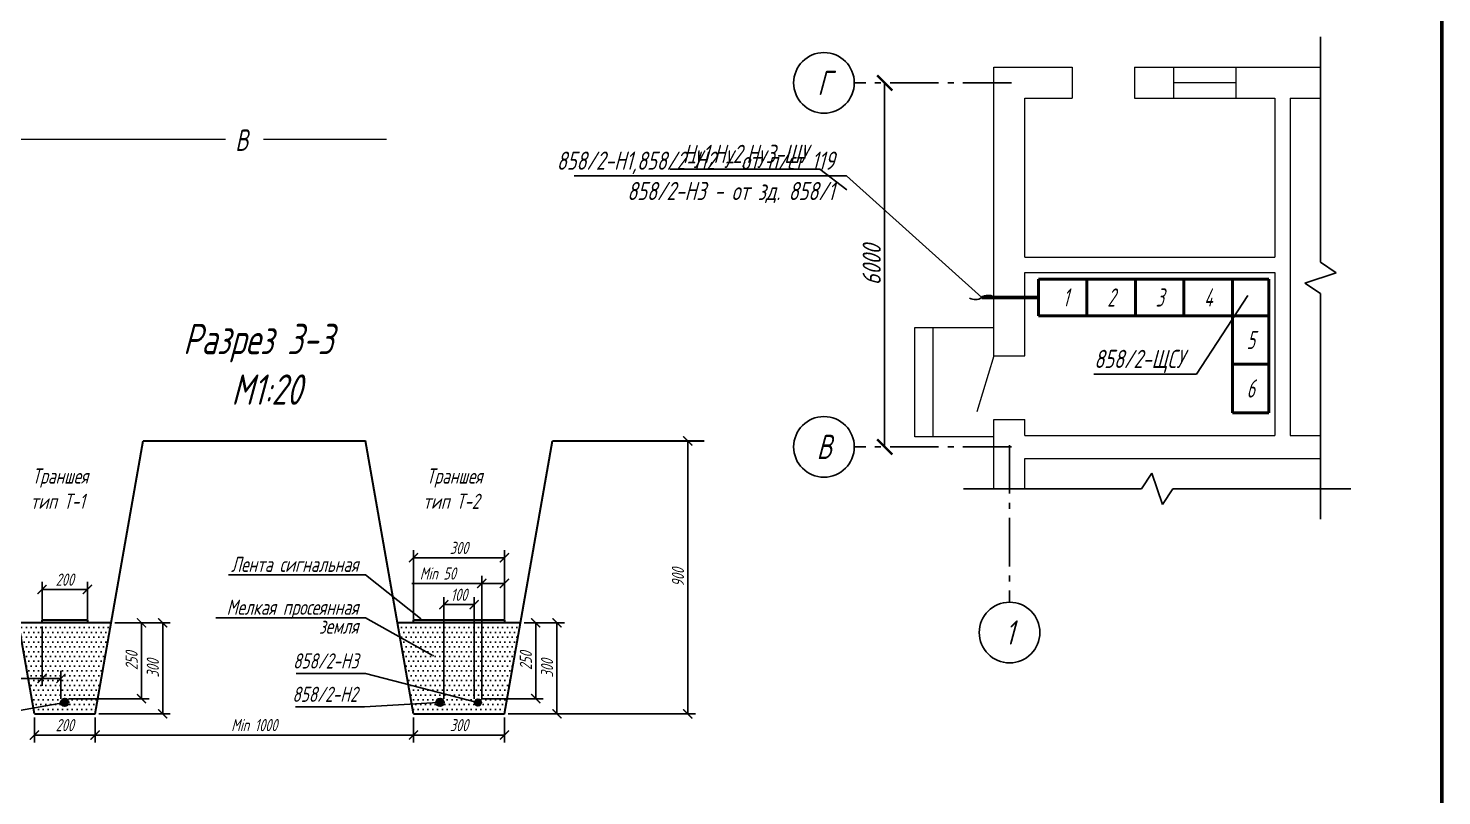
# Model space of a CAD drawing. Header units: millimetres. Extents: x -10490 to 5162, y -5053 to 76.
# Drawn here: x -5084.1 to -4851, y -687.6 to -561.1 of the extents above; entities that cross this region are included whole.
import ezdxf
from ezdxf import colors
from ezdxf.entities.mleader import LeaderData, LeaderLine
from ezdxf.math import Vec2, Vec3

# ---------------------------------------------------------------- set-up
doc = ezdxf.new("R2010")
doc.units = ezdxf.units.MM
doc.linetypes.add('gost6', pattern=[12, 8, -1.5, 1, -1.5])
doc.layers.get('Defpoints').update_dxf_attribs({"color": 33})
for name, color, linetype, lineweight in [('КаБель силовой (Вновь)', 1, 'Continuous', 60), ('Линия выноска', 137, 'Continuous', 25), ('Осевая', 4, 'gost6', 25), ('Размерная', 4, 'Continuous', 25), ('Рамка толстая', 7, 'Continuous', 60), ('Рамка тонкая', 5, 'Continuous', 25), ('Строительный', 251, 'Continuous', 13), ('Текст', 2, 'Continuous', 25), ('Щиты пульты (Вновь)', 5, 'Continuous', 50), ('Элемент эл. схем', 7, 'Continuous', 35)]:
    doc.layers.add(name, color=color, linetype=linetype, lineweight=lineweight)
doc.styles.add('gost shx', font='gost.shx', dxfattribs={"oblique": 15})
doc.styles.add('SIMPLEX', font='simplex.shx', dxfattribs={"width": 0.7, "oblique": 15})
doc.styles.add('СИМПЛЕКС', font='simplex.shx', dxfattribs={"width": 0.7, "oblique": 15, "height": 500})
doc.dimstyles.new('ISO-25', dxfattribs={"dimtxt": 3, "dimasz": 2.5, "dimexe": 1.25, "dimexo": 0.625, "dimtad": 1, "dimtxsty": 'gost shx', "dimcen": 2.5, "dimclrt": 2, "dimadec": 0, "dimazin": 0, "dimtfac": 1, "dimtmove": 0, "dimatfit": 3, "dimfxl": 1, "dimarcsym": 0})

# ---------------------------------------------------------------- blocks, each defined once
blk = doc.blocks.new('A$C0CDB385D')
at = {"layer": 'Рамка толстая'}
blk.add_line((589, 5), (589, 415), dxfattribs=at)
blk = doc.blocks.new('_ArchTick')
at = {"color": 0, "linetype": 'ByBlock', "const_width": 0.15}
blk.add_lwpolyline([(-0.5, -0.5), (0.5, 0.5)], dxfattribs=at)
blk = doc.blocks.new('*D530')
at = {"layer": 'Defpoints', "color": 0, "transparency": 16777216}
for p in [(-4942.89, -570.15), (-4942.89, -630.15), (-4942.89, -630.15)]:
    blk.add_point(p, dxfattribs=at)
at = {"layer": 'Размерная', "color": 0, "lineweight": -2, "transparency": 16777216}
for p, q in [((-4943.52, -570.15), (-4944.14, -570.15)), ((-4942.89, -570.15), (-4942.89, -630.15)), ((-4943.52, -630.15), (-4944.14, -630.15))]:
    blk.add_line(p, q, dxfattribs=at)
at = {"layer": 'Размерная', "color": 0, "lineweight": -2, "transparency": 16777216, "xscale": 2.5, "yscale": 2.5, "zscale": 2.5}
for p, rotation in [((-4942.89, -570.15), 90), ((-4942.89, -630.15), 270)]:
    blk.add_blockref('_ArchTick', p, dxfattribs=dict(at, rotation=rotation))
at = {"layer": 'Размерная', "color": 2, "transparency": 16777216, "insert": (-4945.02, -600.15), "char_height": 3, "attachment_point": 5, "rotation": 90, "style": 'gost shx'}
blk.add_mtext('6000', dxfattribs=at)
blk = doc.blocks.new('_None')
blk = doc.blocks.new('_Integral')
at = {"color": 0, "linetype": 'ByBlock', "lineweight": -2}
for centre, start, end in [((0.445, -0.091), 102, 168), ((-0.445, 0.091), 282, 348)]:
    blk.add_arc(centre, 0.454, start, end, dxfattribs=at)
blk = doc.blocks.new('*D687')
at = {"layer": 'Defpoints', "color": 0, "transparency": 16777216}
for p in [(-5083.07, -674.15), (-5073.07, -674.15), (-5073.07, -677.64)]:
    blk.add_point(p, dxfattribs=at)
at = {"layer": 'Размерная', "color": 0, "lineweight": -2, "transparency": 16777216}
for p, q in [((-5083.07, -674.77), (-5083.07, -678.89)), ((-5073.07, -674.77), (-5073.07, -678.89)), ((-5083.07, -677.64), (-5073.07, -677.64))]:
    blk.add_line(p, q, dxfattribs=at)
at = {"layer": 'Размерная', "color": 0, "lineweight": -2, "transparency": 16777216, "xscale": 1.5, "yscale": 1.5, "zscale": 1.5, "rotation": 180}
blk.add_blockref('_ArchTick', (-5083.07, -677.64), dxfattribs=at)
at = {"layer": 'Размерная', "color": 0, "lineweight": -2, "transparency": 16777216, "xscale": 1.5, "yscale": 1.5, "zscale": 1.5}
blk.add_blockref('_ArchTick', (-5073.07, -677.64), dxfattribs=at)
at = {"layer": 'Размерная', "color": 2, "transparency": 16777216, "insert": (-5078.07, -676.01), "char_height": 2, "attachment_point": 5, "style": 'SIMPLEX'}
blk.add_mtext('200', dxfattribs=at)
blk = doc.blocks.new('*D665')
at = {"layer": 'Defpoints', "color": 0, "transparency": 16777216}
for p in [(-5073.07, -674.15), (-5020.57, -674.15), (-5020.57, -677.64)]:
    blk.add_point(p, dxfattribs=at)
at = {"layer": 'Размерная', "color": 0, "lineweight": -2, "transparency": 16777216}
for p, q in [((-5073.07, -674.77), (-5073.07, -678.89)), ((-5020.57, -674.77), (-5020.57, -678.89)), ((-5073.07, -677.64), (-5020.57, -677.64))]:
    blk.add_line(p, q, dxfattribs=at)
at = {"layer": 'Размерная', "color": 0, "lineweight": -2, "transparency": 16777216, "xscale": 1.5, "yscale": 1.5, "zscale": 1.5, "rotation": 180}
blk.add_blockref('_ArchTick', (-5073.07, -677.64), dxfattribs=at)
at = {"layer": 'Размерная', "color": 0, "lineweight": -2, "transparency": 16777216, "xscale": 1.5, "yscale": 1.5, "zscale": 1.5}
blk.add_blockref('_ArchTick', (-5020.57, -677.64), dxfattribs=at)
at = {"layer": 'Размерная', "color": 2, "transparency": 16777216, "insert": (-5046.82, -676.01), "char_height": 2, "attachment_point": 5, "style": 'SIMPLEX'}
blk.add_mtext('Min 1000', dxfattribs=at)
blk = doc.blocks.new('*D666')
at = {"layer": 'Defpoints', "color": 0, "transparency": 16777216}
for p in [(-5081.82, -653.65), (-5081.82, -659.15), (-5074.32, -659.15)]:
    blk.add_point(p, dxfattribs=at)
at = {"layer": 'Размерная', "color": 0, "lineweight": -2, "transparency": 16777216}
for p, q in [((-5081.82, -658.52), (-5081.82, -652.4)), ((-5074.32, -658.52), (-5074.32, -652.4)), ((-5074.32, -653.65), (-5081.82, -653.65))]:
    blk.add_line(p, q, dxfattribs=at)
at = {"layer": 'Размерная', "color": 0, "lineweight": -2, "transparency": 16777216, "xscale": 1.5, "yscale": 1.5, "zscale": 1.5, "rotation": 180}
blk.add_blockref('_ArchTick', (-5081.82, -653.65), dxfattribs=at)
at = {"layer": 'Размерная', "color": 0, "lineweight": -2, "transparency": 16777216, "xscale": 1.5, "yscale": 1.5, "zscale": 1.5}
blk.add_blockref('_ArchTick', (-5074.32, -653.65), dxfattribs=at)
at = {"layer": 'Размерная', "color": 2, "transparency": 16777216, "insert": (-5078.07, -652.03), "char_height": 2, "attachment_point": 5, "style": 'SIMPLEX'}
blk.add_mtext('200', dxfattribs=at)
blk = doc.blocks.new('*D667')
at = {"layer": 'Defpoints', "color": 0, "transparency": 16777216}
for p in [(-5070.42, -659.15), (-5078.07, -671.65), (-5065.42, -671.65)]:
    blk.add_point(p, dxfattribs=at)
at = {"layer": 'Размерная', "color": 0, "lineweight": -2, "transparency": 16777216}
for p, q in [((-5069.8, -659.15), (-5064.17, -659.15)), ((-5065.42, -659.15), (-5065.42, -671.65)), ((-5077.44, -671.65), (-5064.17, -671.65))]:
    blk.add_line(p, q, dxfattribs=at)
at = {"layer": 'Размерная', "color": 0, "lineweight": -2, "transparency": 16777216, "xscale": 1.5, "yscale": 1.5, "zscale": 1.5}
for p, rotation in [((-5065.42, -659.15), 90), ((-5065.42, -671.65), 270)]:
    blk.add_blockref('_ArchTick', p, dxfattribs=dict(at, rotation=rotation))
at = {"layer": 'Размерная', "color": 2, "transparency": 16777216, "insert": (-5067.05, -665.4), "char_height": 2, "attachment_point": 5, "rotation": 90, "style": 'SIMPLEX'}
blk.add_mtext('250', dxfattribs=at)
blk = doc.blocks.new('*D668')
at = {"layer": 'Defpoints', "color": 0, "transparency": 16777216}
for p in [(-5070.42, -659.15), (-5073.07, -674.15), (-5061.92, -674.15)]:
    blk.add_point(p, dxfattribs=at)
at = {"layer": 'Размерная', "color": 0, "lineweight": -2, "transparency": 16777216}
for p, q in [((-5069.8, -659.15), (-5060.67, -659.15)), ((-5061.92, -659.15), (-5061.92, -674.15)), ((-5072.44, -674.15), (-5060.67, -674.15))]:
    blk.add_line(p, q, dxfattribs=at)
at = {"layer": 'Размерная', "color": 0, "lineweight": -2, "transparency": 16777216, "xscale": 1.5, "yscale": 1.5, "zscale": 1.5}
for p, rotation in [((-5061.92, -659.15), 90), ((-5061.92, -674.15), 270)]:
    blk.add_blockref('_ArchTick', p, dxfattribs=dict(at, rotation=rotation))
at = {"layer": 'Размерная', "color": 2, "transparency": 16777216, "insert": (-5063.55, -666.65), "char_height": 2, "attachment_point": 5, "rotation": 90, "style": 'SIMPLEX'}
blk.add_mtext('300', dxfattribs=at)
blk = doc.blocks.new('_Dot')
at = {"color": 0, "linetype": 'ByBlock', "lineweight": -2}
blk.add_line((-0.5, 0), (-1, 0), dxfattribs=at)
at = {"color": 0, "linetype": 'ByBlock', "const_width": 0.5}
blk.add_lwpolyline([(-0.25, 0, 1), (0.25, 0, 1)], format="xyb", close=True, dxfattribs=at)
blk = doc.blocks.new('*D688')
at = {"layer": 'Defpoints', "color": 0, "transparency": 16777216}
for p in [(-5081.82, -659.15), (-5078.7, -668.31), (-5078.7, -672.28)]:
    blk.add_point(p, dxfattribs=at)
at = {"layer": 'Размерная', "color": 0, "lineweight": -2, "transparency": 16777216}
for p, q in [((-5081.82, -659.77), (-5081.82, -669.56)), ((-5081.82, -668.31), (-5096.49, -668.31)), ((-5078.7, -668.31), (-5081.82, -668.31)), ((-5078.7, -671.65), (-5078.7, -667.06))]:
    blk.add_line(p, q, dxfattribs=at)
at = {"layer": 'Размерная', "color": 0, "lineweight": -2, "transparency": 16777216, "xscale": 1.5, "yscale": 1.5, "zscale": 1.5, "rotation": 180}
blk.add_blockref('_ArchTick', (-5081.82, -668.31), dxfattribs=at)
at = {"layer": 'Размерная', "color": 0, "lineweight": -2, "transparency": 16777216, "xscale": 1.5, "yscale": 1.5, "zscale": 1.5}
blk.add_blockref('_ArchTick', (-5078.7, -668.31), dxfattribs=at)
at = {"layer": 'Размерная', "color": 2, "transparency": 16777216, "insert": (-5092.22, -666.68), "char_height": 2, "attachment_point": 5, "style": 'SIMPLEX'}
blk.add_mtext('Min 50', dxfattribs=at)
blk = doc.blocks.new('*D689')
at = {"layer": 'Defpoints', "color": 0, "transparency": 16777216}
for p in [(-5020.57, -674.15), (-5005.57, -674.15), (-5005.57, -677.64)]:
    blk.add_point(p, dxfattribs=at)
at = {"layer": 'Размерная', "color": 0, "lineweight": -2, "transparency": 16777216}
for p, q in [((-5020.57, -674.77), (-5020.57, -678.89)), ((-5005.57, -674.77), (-5005.57, -678.89)), ((-5020.57, -677.64), (-5005.57, -677.64))]:
    blk.add_line(p, q, dxfattribs=at)
at = {"layer": 'Размерная', "color": 0, "lineweight": -2, "transparency": 16777216, "xscale": 1.5, "yscale": 1.5, "zscale": 1.5, "rotation": 180}
blk.add_blockref('_ArchTick', (-5020.57, -677.64), dxfattribs=at)
at = {"layer": 'Размерная', "color": 0, "lineweight": -2, "transparency": 16777216, "xscale": 1.5, "yscale": 1.5, "zscale": 1.5}
blk.add_blockref('_ArchTick', (-5005.57, -677.64), dxfattribs=at)
at = {"layer": 'Размерная', "color": 2, "transparency": 16777216, "insert": (-5013.07, -676.01), "char_height": 2, "attachment_point": 5, "style": 'SIMPLEX'}
blk.add_mtext('300', dxfattribs=at)
blk = doc.blocks.new('*D669')
at = {"layer": 'Defpoints', "color": 0, "transparency": 16777216}
for p in [(-5010.57, -656.15), (-5015.57, -672.28), (-5010.57, -672.28)]:
    blk.add_point(p, dxfattribs=at)
at = {"layer": 'Размерная', "color": 0, "lineweight": -2, "transparency": 16777216}
for p, q in [((-5015.57, -671.65), (-5015.57, -654.9)), ((-5015.57, -656.15), (-5010.57, -656.15)), ((-5010.57, -671.65), (-5010.57, -654.9))]:
    blk.add_line(p, q, dxfattribs=at)
at = {"layer": 'Размерная', "color": 0, "lineweight": -2, "transparency": 16777216, "xscale": 1.5, "yscale": 1.5, "zscale": 1.5, "rotation": 180}
blk.add_blockref('_ArchTick', (-5015.57, -656.15), dxfattribs=at)
at = {"layer": 'Размерная', "color": 0, "lineweight": -2, "transparency": 16777216, "xscale": 1.5, "yscale": 1.5, "zscale": 1.5}
blk.add_blockref('_ArchTick', (-5010.57, -656.15), dxfattribs=at)
at = {"layer": 'Размерная', "color": 2, "transparency": 16777216, "insert": (-5013.07, -654.52), "char_height": 2, "attachment_point": 5, "style": 'SIMPLEX'}
blk.add_mtext('100', dxfattribs=at)
blk = doc.blocks.new('*D670')
at = {"layer": 'Defpoints', "color": 0, "transparency": 16777216}
for p in [(-5020.57, -648.42), (-5020.57, -659.15), (-5005.57, -659.15)]:
    blk.add_point(p, dxfattribs=at)
at = {"layer": 'Размерная', "color": 0, "lineweight": -2, "transparency": 16777216}
for p, q in [((-5020.57, -658.52), (-5020.57, -647.17)), ((-5005.57, -658.52), (-5005.57, -647.17)), ((-5005.57, -648.42), (-5020.57, -648.42))]:
    blk.add_line(p, q, dxfattribs=at)
at = {"layer": 'Размерная', "color": 0, "lineweight": -2, "transparency": 16777216, "xscale": 1.5, "yscale": 1.5, "zscale": 1.5, "rotation": 180}
blk.add_blockref('_ArchTick', (-5020.57, -648.42), dxfattribs=at)
at = {"layer": 'Размерная', "color": 0, "lineweight": -2, "transparency": 16777216, "xscale": 1.5, "yscale": 1.5, "zscale": 1.5}
blk.add_blockref('_ArchTick', (-5005.57, -648.42), dxfattribs=at)
at = {"layer": 'Размерная', "color": 2, "transparency": 16777216, "insert": (-5013.07, -646.8), "char_height": 2, "attachment_point": 5, "style": 'SIMPLEX'}
blk.add_mtext('300', dxfattribs=at)
blk = doc.blocks.new('*D690')
at = {"layer": 'Defpoints', "color": 0, "transparency": 16777216}
for p in [(-5002.92, -659.15), (-5009.94, -671.65), (-5000.42, -671.65)]:
    blk.add_point(p, dxfattribs=at)
at = {"layer": 'Размерная', "color": 0, "lineweight": -2, "transparency": 16777216}
for p, q in [((-5002.3, -659.15), (-4999.17, -659.15)), ((-5000.42, -659.15), (-5000.42, -671.65)), ((-5009.31, -671.65), (-4999.17, -671.65))]:
    blk.add_line(p, q, dxfattribs=at)
at = {"layer": 'Размерная', "color": 0, "lineweight": -2, "transparency": 16777216, "xscale": 1.5, "yscale": 1.5, "zscale": 1.5}
for p, rotation in [((-5000.42, -659.15), 90), ((-5000.42, -671.65), 270)]:
    blk.add_blockref('_ArchTick', p, dxfattribs=dict(at, rotation=rotation))
at = {"layer": 'Размерная', "color": 2, "transparency": 16777216, "insert": (-5002.05, -665.4), "char_height": 2, "attachment_point": 5, "rotation": 90, "style": 'SIMPLEX'}
blk.add_mtext('250', dxfattribs=at)
blk = doc.blocks.new('*D671')
at = {"layer": 'Defpoints', "color": 0, "transparency": 16777216}
for p in [(-5002.92, -659.15), (-5005.57, -674.15), (-4996.92, -674.15)]:
    blk.add_point(p, dxfattribs=at)
at = {"layer": 'Размерная', "color": 0, "lineweight": -2, "transparency": 16777216}
for p, q in [((-5002.3, -659.15), (-4995.67, -659.15)), ((-4996.92, -659.15), (-4996.92, -674.15)), ((-5004.94, -674.15), (-4995.67, -674.15))]:
    blk.add_line(p, q, dxfattribs=at)
at = {"layer": 'Размерная', "color": 0, "lineweight": -2, "transparency": 16777216, "xscale": 1.5, "yscale": 1.5, "zscale": 1.5}
for p, rotation in [((-4996.92, -659.15), 90), ((-4996.92, -674.15), 270)]:
    blk.add_blockref('_ArchTick', p, dxfattribs=dict(at, rotation=rotation))
at = {"layer": 'Размерная', "color": 2, "transparency": 16777216, "insert": (-4998.55, -666.65), "char_height": 2, "attachment_point": 5, "rotation": 90, "style": 'SIMPLEX'}
blk.add_mtext('300', dxfattribs=at)
blk = doc.blocks.new('*D672')
at = {"layer": 'Defpoints', "color": 0, "transparency": 16777216}
for p in [(-5005.57, -652.65), (-5005.57, -658.65), (-5009.31, -672.28)]:
    blk.add_point(p, dxfattribs=at)
at = {"layer": 'Размерная', "color": 0, "lineweight": -2, "transparency": 16777216}
for p, q in [((-5009.31, -671.65), (-5009.31, -651.4)), ((-5005.57, -658.02), (-5005.57, -651.4)), ((-5009.31, -652.65), (-5020.83, -652.65)), ((-5005.57, -652.65), (-5009.31, -652.65))]:
    blk.add_line(p, q, dxfattribs=at)
at = {"layer": 'Размерная', "color": 0, "lineweight": -2, "transparency": 16777216, "xscale": 1.5, "yscale": 1.5, "zscale": 1.5, "rotation": 180}
blk.add_blockref('_ArchTick', (-5009.31, -652.65), dxfattribs=at)
at = {"layer": 'Размерная', "color": 0, "lineweight": -2, "transparency": 16777216, "xscale": 1.5, "yscale": 1.5, "zscale": 1.5}
blk.add_blockref('_ArchTick', (-5005.57, -652.65), dxfattribs=at)
at = {"layer": 'Размерная', "color": 2, "transparency": 16777216, "insert": (-5016.56, -651.02), "char_height": 2, "attachment_point": 5, "style": 'SIMPLEX'}
blk.add_mtext('Min 50', dxfattribs=at)
blk = doc.blocks.new('*D673')
at = {"layer": 'Defpoints', "color": 0, "transparency": 16777216}
for p in [(-4990.13, -629.15), (-4975.35, -629.15), (-5000.57, -674.15)]:
    blk.add_point(p, dxfattribs=at)
at = {"layer": 'Размерная', "color": 0, "lineweight": -2, "transparency": 16777216}
for p, q in [((-4989.51, -629.15), (-4974.1, -629.15)), ((-4975.35, -674.15), (-4975.35, -629.15)), ((-4999.94, -674.15), (-4974.1, -674.15))]:
    blk.add_line(p, q, dxfattribs=at)
at = {"layer": 'Размерная', "color": 0, "lineweight": -2, "transparency": 16777216, "xscale": 1.5, "yscale": 1.5, "zscale": 1.5}
for p, rotation in [((-4975.35, -629.15), 90), ((-4975.35, -674.15), 270)]:
    blk.add_blockref('_ArchTick', p, dxfattribs=dict(at, rotation=rotation))
at = {"layer": 'Размерная', "color": 2, "transparency": 16777216, "insert": (-4976.97, -651.65), "char_height": 2, "attachment_point": 5, "rotation": 90, "style": 'SIMPLEX'}
blk.add_mtext('900', dxfattribs=at)

msp = doc.modelspace()

# ---------------------------------------------------------------- hatches: boundary and pattern name
h = msp.add_hatch()
h.set_pattern_fill('DOTS', color=256, scale=0.5, style=0)
h.set_pattern_definition([(0, (-14100.9855, 2907.96815), (0.396875, 0.79375), [0, -0.79375])])
h.paths.add_polyline_path([(-5085.71367, -659.14683), (-5083.06877, -674.14683), (-5073.06877, -674.14683), (-5070.42386, -659.14683)])
h.paths.add_polyline_path([(-5077.43877, -672.27683, -1), (-5078.69877, -672.27683, -1)], flags=16)
h = msp.add_hatch()
h.set_pattern_fill('DOTS', color=256, scale=0.5, style=0)
h.set_pattern_definition([(0, (-14035.9855, 2907.96815), (0.396875, 0.79375), [0, -0.79375])])
h.paths.add_polyline_path([(-5023.21367, -659.14683), (-5020.56877, -674.14683), (-5005.56877, -674.14683), (-5002.92386, -659.14683)])
h.paths.add_polyline_path([(-5015.56877, -672.27683, -1), (-5016.82877, -672.27683, -1)], flags=16)
for points in [[(-5020.56877, -658.64683), (-5020.56877, -659.14683), (-5005.56877, -659.14683), (-5005.56877, -658.64683)], [(-5010.46877, -672.27683, 1), (-5009.40877, -672.27683, 1)]]:
    msp.add_hatch(color=256).paths.add_polyline_path(points)
at = {"layer": 'Элемент эл. схем'}
for points in [[(-5074.31877, -659.14683), (-5074.31877, -658.64683), (-5081.81877, -658.64683), (-5081.81877, -659.14683)], [(-5077.43877, -672.27683, 1), (-5078.69877, -672.27683, 1)], [(-5015.56877, -672.27683, 1), (-5016.82877, -672.27683, 1)]]:
    msp.add_hatch(color=256, dxfattribs=at).paths.add_polyline_path(points)

# ---------------------------------------------------------------- linework, layer by layer
at = {"layer": 'КаБель силовой (Вновь)'}
msp.add_line((-4917.54361, -605.52025), (-4926.89361, -605.52025), dxfattribs=at)
at = {"layer": 'Осевая'}
for p, q in [((-4921.99361, -570.14683), (-4947.89361, -570.14683)), ((-4921.99361, -630.14683), (-4947.89361, -630.14683)), ((-4922.29361, -629.84683), (-4922.29361, -655.74683))]:
    msp.add_line(p, q, dxfattribs=at)
at = {"layer": 'Рамка тонкая'}
for p, q in [((-4871.04361, -599.70933), (-4871.04361, -562.54683)), ((-4871.04361, -599.70933), (-4868.45611, -601.43433)), ((-4868.45611, -601.43433), (-4873.63111, -603.15933)), ((-4873.63111, -603.15933), (-4871.04361, -604.88433)), ((-4871.04361, -642.04683), (-4871.04361, -604.88433)), ((-4898.83111, -634.45933), (-4900.55611, -637.04683)), ((-4897.10611, -639.63433), (-4898.83111, -634.45933)), ((-4900.55611, -637.04683), (-4929.89361, -637.04683)), ((-4895.38111, -637.04683), (-4897.10611, -639.63433)), ((-4866.04361, -637.04683), (-4895.38111, -637.04683))]:
    msp.add_line(p, q, dxfattribs=at)
for centre in [(-4952.89361, -570.14683), (-4952.89361, -630.14683), (-4922.29361, -660.74683)]:
    msp.add_circle(centre, 5, dxfattribs=at)
at = {"layer": 'Строительный', "ltscale": 0.2}
for p, q in [((-4924.89361, -615.14683), (-4924.89361, -567.54683)), ((-4924.89361, -567.54683), (-4911.99361, -567.54683)), ((-4911.99361, -567.54683), (-4911.99361, -572.64683)), ((-4901.69361, -567.54683), (-4871.04361, -567.54683)), ((-4901.69361, -567.54683), (-4901.69361, -572.64683)), ((-4895.29361, -567.54683), (-4895.29361, -572.64683)), ((-4884.99361, -567.54683), (-4884.99361, -572.64683)), ((-4895.29361, -570.09683), (-4884.99361, -570.09683)), ((-4919.79361, -572.64683), (-4911.99361, -572.64683)), ((-4919.79361, -598.89683), (-4919.79361, -572.64683)), ((-4901.69361, -572.64683), (-4878.54361, -572.64683)), ((-4878.54361, -572.64683), (-4878.54361, -598.89683)), ((-4876.04361, -572.64683), (-4871.04361, -572.64683)), ((-4876.04361, -572.64683), (-4876.04361, -628.24683)), ((-4919.79361, -598.89683), (-4878.54361, -598.89683)), ((-4919.79361, -615.14683), (-4919.79361, -601.39683)), ((-4919.79361, -601.39683), (-4878.54361, -601.39683)), ((-4878.54361, -601.39683), (-4878.54361, -628.24683)), ((-4937.89361, -610.48276), (-4924.89361, -610.48276)), ((-4937.89361, -628.48276), (-4937.89361, -610.48276)), ((-4934.89361, -628.48276), (-4934.89361, -610.48276)), ((-4924.89361, -615.14683), (-4927.71318, -624.3583)), ((-4924.89361, -615.14683), (-4919.79361, -615.14683)), ((-4924.89361, -637.04683), (-4924.89361, -625.64683)), ((-4924.89361, -625.64683), (-4919.79361, -625.64683)), ((-4919.79361, -628.24683), (-4919.79361, -625.64683)), ((-4924.89361, -628.48276), (-4937.89361, -628.48276)), ((-4919.79361, -628.24683), (-4878.54361, -628.24683)), ((-4876.04361, -628.24683), (-4871.04361, -628.24683)), ((-4919.79361, -637.04683), (-4919.79361, -632.04683)), ((-4919.79361, -632.04683), (-4871.04361, -632.04683))]:
    msp.add_line(p, q, dxfattribs=at)
at = {"layer": 'Строительный', "color": 5, "lineweight": 18}
for p, q in [((-5113.37654, -579.44487), (-5051.56712, -579.44487)), ((-5045.28141, -579.44487), (-5025.04361, -579.44487))]:
    msp.add_line(p, q, dxfattribs=at)
at = {"layer": 'Щиты пульты (Вновь)'}
for p, q in [((-4917.54361, -602.52025), (-4917.54361, -608.52025)), ((-4909.54361, -602.52025), (-4917.54361, -602.52025)), ((-4909.54361, -608.52025), (-4909.54361, -602.52025)), ((-4901.54361, -602.52025), (-4909.54361, -602.52025)), ((-4901.54361, -608.52025), (-4901.54361, -602.52025)), ((-4893.54361, -602.52025), (-4901.54361, -602.52025)), ((-4893.54361, -608.52025), (-4893.54361, -602.52025)), ((-4885.54361, -602.52025), (-4893.54361, -602.52025)), ((-4885.54361, -608.52025), (-4885.54361, -602.52025)), ((-4885.54361, -602.52025), (-4879.54361, -602.52025)), ((-4879.54361, -602.52025), (-4879.54361, -608.52025)), ((-4917.54361, -608.52025), (-4909.54361, -608.52025)), ((-4909.54361, -608.52025), (-4901.54361, -608.52025)), ((-4901.54361, -608.52025), (-4893.54361, -608.52025)), ((-4893.54361, -608.52025), (-4885.54361, -608.52025)), ((-4885.54361, -608.52025), (-4879.54361, -608.52025)), ((-4885.54361, -616.52025), (-4885.54361, -608.52025)), ((-4879.54361, -608.52025), (-4879.54361, -616.52025)), ((-4879.54361, -616.52025), (-4885.54361, -616.52025)), ((-4885.54361, -624.52025), (-4885.54361, -616.52025)), ((-4879.54361, -616.52025), (-4879.54361, -624.52025)), ((-4879.54361, -624.52025), (-4885.54361, -624.52025))]:
    msp.add_line(p, q, dxfattribs=at)
at = {"layer": 'Элемент эл. схем'}
for p, q in [((-5083.06877, -674.14683), (-5091.00348, -629.14683)), ((-5073.06877, -674.14683), (-5065.13405, -629.14683)), ((-5065.13405, -629.14683), (-5028.50348, -629.14683)), ((-5020.56877, -674.14683), (-5028.50348, -629.14683)), ((-5005.56877, -674.14683), (-4997.63405, -629.14683)), ((-4997.63405, -629.14683), (-4972.63405, -629.14683)), ((-5070.42386, -659.14683), (-5085.71367, -659.14683)), ((-5081.81877, -659.14683), (-5081.81877, -658.64683)), ((-5081.81877, -658.64683), (-5074.31877, -658.64683)), ((-5074.31877, -658.64683), (-5074.31877, -659.14683)), ((-5002.92386, -659.14683), (-5023.21367, -659.14683)), ((-5020.56877, -659.14683), (-5020.56877, -658.64683)), ((-5020.56877, -658.64683), (-5005.56877, -658.64683)), ((-5005.56877, -658.64683), (-5005.56877, -659.14683)), ((-5083.06877, -674.14683), (-5073.06877, -674.14683)), ((-5020.56877, -674.14683), (-5005.56877, -674.14683))]:
    msp.add_line(p, q, dxfattribs=at)
for centre, radius in [((-5078.06877, -672.27683), 0.63), ((-5016.19877, -672.27683), 0.63), ((-5009.93877, -672.27683), 0.53)]:
    msp.add_circle(centre, radius, dxfattribs=at)

# ---------------------------------------------------------------- block references
msp.add_blockref('A$C0CDB385D', (-5440.0436, -814.14684))

# ---------------------------------------------------------------- texts
at = {"layer": 'Текст', "color": 5, "style": 'SIMPLEX', "oblique": 15, "width": 0.7}
msp.add_text('В', height=3.5, rotation=2.9133636, dxfattribs=at).set_placement((-5049.95964, -581.4082))
at = {"layer": 'Текст', "style": 'SIMPLEX'}
for s, width, insert, char_height, attachment_point in [('Г', 3.5, (-4952.89361, -570.14683), 4, 5), ('\\pi54.932;Разрез 3-3\\P\\pi62.892;М1:20', 140.8694283, (-5113.50348, -609.87079), 5, 1), ('В', 3.5, (-4952.89361, -630.14683), 4, 5), ('\\pi8.8171;Траншея \\P\\pi8.5388;тип Т-1', 28.4141546, (-5092.25106, -633.70099), 2.5, 1), ('\\pi8.8171;Траншея \\P\\pi8.2693;тип Т-2', 28.4141546, (-5027.25106, -633.70099), 2.5, 1), ('1', 3.5, (-4922.29361, -660.74683), 4, 5)]:
    msp.add_mtext_dynamic_manual_height_columns(s, width=width, gutter_width=12.5, heights=[0], dxfattribs=dict(at, insert=insert, char_height=char_height, attachment_point=attachment_point))
at = {"layer": 'Текст', "char_height": 3, "attachment_point": 5, "style": 'SIMPLEX'}
for s, insert, width in [('{\\W0.6;1}', (-4913.05558, -605.52025), 7.0239295), ('{\\W0.6;2}', (-4905.54361, -605.52025), 8), ('{\\W0.6;3}', (-4897.54361, -605.52025), 8), ('{\\W0.6;4}', (-4889.54361, -605.52025), 8), ('{\\W0.6;5}', (-4882.54361, -612.52025), 6), ('{\\W0.6;6}', (-4882.54361, -620.52025), 6)]:
    msp.add_mtext(s, dxfattribs=dict(at, insert=insert, width=width))

# ---------------------------------------------------------------- dimensions: what is measured, and where the dimension line sits
at = {"layer": 'Размерная'}
for base, p1, p2, override, picture, middle in [((-4942.89361, -630.14683), (-4942.89361, -570.14683), (-4942.89361, -630.14683), {"dimlfac": 100, "dimblk1": 'ArchTick', "dimblk2": 'ArchTick', "dimsah": 1}, '*D530', (-4945.01861, -600.14683)), ((-4975.34956, -629.14683), (-5000.56877, -674.14683), (-4990.13405, -629.14683), {"dimtxt": 2, "dimasz": 1.5, "dimlfac": 20, "dimrnd": 1, "dimtxsty": 'SIMPLEX', "dimblk1": 'ArchTick', "dimblk2": 'ArchTick', "dimsah": 1}, '*D673', (-4976.97456, -651.64683)), ((-5065.42386, -671.64683), (-5070.42386, -659.14683), (-5078.06877, -671.64683), {"dimtxt": 2, "dimasz": 1.5, "dimlfac": 20, "dimrnd": 1, "dimtxsty": 'SIMPLEX', "dimblk1": 'ArchTick', "dimblk2": 'ArchTick', "dimsah": 1}, '*D667', (-5067.04886, -665.39683)), ((-5061.92386, -674.14683), (-5070.42386, -659.14683), (-5073.06877, -674.14683), {"dimtxt": 2, "dimasz": 1.5, "dimlfac": 20, "dimrnd": 1, "dimtxsty": 'SIMPLEX', "dimblk1": 'ArchTick', "dimblk2": 'ArchTick', "dimsah": 1}, '*D668', (-5063.54886, -666.64683)), ((-5000.42386, -671.64683), (-5002.92386, -659.14683), (-5009.93877, -671.64683), {"dimtxt": 2, "dimasz": 1.5, "dimlfac": 20, "dimrnd": 1, "dimtxsty": 'SIMPLEX', "dimblk1": 'ArchTick', "dimblk2": 'ArchTick', "dimsah": 1}, '*D690', (-5002.04886, -665.39683)), ((-4996.92386, -674.14683), (-5002.92386, -659.14683), (-5005.56877, -674.14683), {"dimtxt": 2, "dimasz": 1.5, "dimlfac": 20, "dimrnd": 1, "dimtxsty": 'SIMPLEX', "dimblk1": 'ArchTick', "dimblk2": 'ArchTick', "dimsah": 1}, '*D671', (-4998.54886, -666.64683))]:
    dim = msp.add_linear_dim(base=base, p1=p1, p2=p2, angle=90, dimstyle='ISO-25', override=override, dxfattribs=at)
    dim.commit()
    dim.dimension.update_dxf_attribs({"geometry": picture, "text_midpoint": middle})
for base, p1, p2, picture, middle in [((-5020.56877, -648.42134), (-5005.56877, -659.14683), (-5020.56877, -659.14683), '*D670', (-5013.06877, -646.79634)), ((-5010.56877, -656.14683), (-5015.56877, -672.27683), (-5010.56877, -672.27683), '*D669', (-5013.06877, -654.52183)), ((-5073.06877, -677.63773), (-5083.06877, -674.14683), (-5073.06877, -674.14683), '*D687', (-5078.06877, -676.01273)), ((-5005.56877, -677.63773), (-5020.56877, -674.14683), (-5005.56877, -674.14683), '*D689', (-5013.06877, -676.01273))]:
    dim = msp.add_linear_dim(base=base, p1=p1, p2=p2, dimstyle='ISO-25', override={"dimtxt": 2, "dimasz": 1.5, "dimlfac": 20, "dimrnd": 1, "dimtxsty": 'SIMPLEX', "dimblk1": 'ArchTick', "dimblk2": 'ArchTick', "dimsah": 1}, dxfattribs=at)
    dim.commit()
    dim.dimension.update_dxf_attribs({"geometry": picture, "text_midpoint": middle})
for base, p1, p2, picture, middle in [((-5005.56877, -652.649), (-5009.30877, -672.27683), (-5005.56877, -658.64683), '*D672', (-5016.55544, -652.649)), ((-5078.69877, -668.30669), (-5081.81877, -659.14683), (-5078.69877, -672.27683), '*D688', (-5092.21957, -668.30669))]:
    dim = msp.add_linear_dim(base=base, p1=p1, p2=p2, text='Min 50', dimstyle='ISO-25', override={"dimtxt": 2, "dimasz": 1.5, "dimlfac": 20, "dimrnd": 1, "dimtxsty": 'SIMPLEX', "dimblk1": 'ArchTick', "dimblk2": 'ArchTick', "dimsah": 1}, dxfattribs=at)
    dim.commit()
    dim.dimension.update_dxf_attribs({"geometry": picture, "text_midpoint": middle, "dimtype": 160})
for base, p1, p2, text, picture, middle in [((-5081.81877, -653.65356), (-5074.31877, -659.14683), (-5081.81877, -659.14683), '200', '*D666', (-5078.06877, -652.02856)), ((-5020.56877, -677.63773), (-5073.06877, -674.14683), (-5020.56877, -674.14683), 'Min 1000', '*D665', (-5046.81877, -676.01273))]:
    dim = msp.add_linear_dim(base=base, p1=p1, p2=p2, text=text, dimstyle='ISO-25', override={"dimtxt": 2, "dimasz": 1.5, "dimlfac": 20, "dimrnd": 1, "dimtxsty": 'SIMPLEX', "dimblk1": 'ArchTick', "dimblk2": 'ArchTick', "dimsah": 1}, dxfattribs=at)
    dim.commit()
    dim.dimension.update_dxf_attribs({"geometry": picture, "text_midpoint": middle})

# ---------------------------------------------------------------- leaders
at = {"layer": 'Линия выноска'}
ml = msp.add_multileader_mtext('Standard', dxfattribs=at)
ml.set_content('858/2-Н1,858/2-Н2 - от п/ст 119\\P858/2-Н3 - от зд. 858/1', color=2, style='СИМПЛЕКС')
ml.set_leader_properties()
ml.set_arrow_properties(name='INTEGRAL')
ml.build(insert=Vec2(0, 0))
ml.multileader.update_dxf_attribs({"text_left_attachment_type": 6, "text_right_attachment_type": 6, "dogleg_length": 0})
ctx = ml.context
ctx.base_point, ctx.char_height, ctx.plane_origin = Vec3(-5016.20542, -585.47101), 3, Vec3(-4834.11631, -604.21585)
ctx.left_attachment, ctx.right_attachment, ctx.text_align_type = 6, 6, 2
notes = []
notes.append((ctx, [(1, (1, 1, 0), (-4949.16953, -585.47101), (-1, 0), 0, [(0, [(-4926.89361, -605.52025)], 0, [])])]))
ctx.mtext.insert, ctx.mtext.alignment, ctx.mtext.flow_direction = Vec3(-4951.16953, -581.47101), 3, 5
ml = msp.add_multileader_mtext('Standard', dxfattribs=at)
ml.set_content('Ну1,Ну2,Ну3-ШУ', color=2, style='СИМПЛЕКС')
ml.set_leader_properties()
ml.set_arrow_properties(name='NONE')
ml.build(insert=Vec2(0, 0))
ml.multileader.update_dxf_attribs({"text_left_attachment_type": 6, "text_right_attachment_type": 6, "dogleg_length": 0, "arrow_head_size": 2})
ctx = ml.context
ctx.base_point, ctx.char_height, ctx.arrow_head_size, ctx.plane_origin = Vec3(-4983.40709, -584.34947), 3, 2, Vec3(-4967.35427, -611.99121)
ctx.left_attachment, ctx.right_attachment, ctx.text_align_type = 6, 6, 2
notes.append((ctx, [(1, (1, 1, 0), (-4953.60324, -584.34947), (-1, 0), 0, [(0, [(-4949.10641, -587.76029)], 0, [])])]))
ctx.mtext.insert, ctx.mtext.alignment, ctx.mtext.flow_direction = Vec3(-4955.60324, -580.34947), 3, 5
ml = msp.add_multileader_mtext('Standard', dxfattribs=at)
ml.set_content('858/2-ЩСУ', color=2, style='СИМПЛЕКС')
ml.set_leader_properties()
ml.set_arrow_properties(name='NONE')
ml.build(insert=Vec2(0, 0))
ml.multileader.update_dxf_attribs({"text_left_attachment_type": 6, "text_right_attachment_type": 6, "dogleg_length": 0, "arrow_head_size": 2})
ctx = ml.context
ctx.base_point, ctx.char_height, ctx.arrow_head_size, ctx.plane_origin = Vec3(-4915.33822, -618.14713), 3, 2, Vec3(-4892.80763, -640.97354)
ctx.left_attachment, ctx.right_attachment, ctx.text_align_type = 6, 6, 2
notes.append((ctx, [(1, (1, 1, 0), (-4891.48749, -618.14713), (-1, 0), 0, [(0, [(-4883.02197, -605.19696)], 0, [])])]))
ctx.mtext.insert, ctx.mtext.alignment, ctx.mtext.flow_direction = Vec3(-4893.48749, -614.14713), 3, 5
ml = msp.add_multileader_mtext('Standard', dxfattribs=at)
ml.set_content('\\pxsm0.75;Лента сигнальная', color=2, style='SIMPLEX')
ml.set_leader_properties()
ml.set_arrow_properties(name='DOT')
ml.build(insert=Vec2(0, 0))
ml.multileader.update_dxf_attribs({"text_left_attachment_type": 6, "text_right_attachment_type": 6, "dogleg_length": 0.62405, "arrow_head_size": 0.3})
ctx = ml.context
ctx.base_point, ctx.char_height, ctx.arrow_head_size, ctx.landing_gap_size, ctx.plane_origin = Vec3(-5056.10686, -651.25631), 2.5, 0.3, 1, Vec3(-5036.71887, -651.26629)
ctx.left_attachment, ctx.right_attachment, ctx.text_align_type = 6, 6, 2
notes.append((ctx, [(1, (1, 1, 0), (-5028.50426, -651.25631), (-1, 0), 0.15601, [(0, [(-5019.17693, -658.64683)], 0, [])])]))
ctx.mtext.insert, ctx.mtext.alignment, ctx.mtext.flow_direction = Vec3(-5029.66027, -648.25631), 3, 5
ml = msp.add_multileader_mtext('Standard', dxfattribs=at)
ml.set_content('\\pxsm0.75;Мелкая просеянная\\Pземля', color=2, style='SIMPLEX')
ml.set_leader_properties()
ml.set_arrow_properties(name='DOT')
ml.build(insert=Vec2(0, 0))
ml.multileader.update_dxf_attribs({"text_left_attachment_type": 6, "text_right_attachment_type": 6, "dogleg_length": 0.62405, "arrow_head_size": 0.3})
ctx = ml.context
ctx.base_point, ctx.char_height, ctx.arrow_head_size, ctx.landing_gap_size, ctx.plane_origin = Vec3(-5056.60686, -658.32485), 2.5, 0.3, 1, Vec3(-5036.71887, -658.76629)
ctx.left_attachment, ctx.right_attachment, ctx.text_align_type = 6, 6, 2
notes.append((ctx, [(1, (1, 1, 0), (-5028.50426, -658.32485), (-1, 0), 0.15601, [(0, [(-5017.34461, -664.56131)], 0, [])])]))
ctx.mtext.insert, ctx.mtext.alignment, ctx.mtext.flow_direction = Vec3(-5029.66027, -655.32485), 3, 5
ml = msp.add_multileader_mtext('Standard', dxfattribs=at)
ml.set_content('\\pxsm0.75;858/2-Н3', color=2, style='SIMPLEX')
ml.set_leader_properties()
ml.set_arrow_properties(name='DOT')
ml.build(insert=Vec2(0, 0))
ml.multileader.update_dxf_attribs({"text_left_attachment_type": 6, "text_right_attachment_type": 6, "dogleg_length": 0.62405, "arrow_head_size": 0.3})
ctx = ml.context
ctx.base_point, ctx.char_height, ctx.arrow_head_size, ctx.landing_gap_size, ctx.plane_origin = Vec3(-5044.78589, -667.51508), 2.5, 0.3, 1, Vec3(-5036.71887, -666.26629)
ctx.left_attachment, ctx.right_attachment, ctx.text_align_type = 6, 6, 2
notes.append((ctx, [(1, (1, 1, 0), (-5028.50426, -667.51508), (-1, 0), 0.15601, [(0, [(-5009.93877, -672.27683)], 0, [])])]))
ctx.mtext.insert, ctx.mtext.alignment, ctx.mtext.flow_direction = Vec3(-5029.66027, -664.18175), 3, 5
ml = msp.add_multileader_mtext('Standard', dxfattribs=at)
ml.set_content('\\pxsm0.75;858/2-Н2', color=2, style='SIMPLEX')
ml.set_leader_properties()
ml.set_arrow_properties(name='DOT')
ml.build(insert=Vec2(0, 0))
ml.multileader.update_dxf_attribs({"text_left_attachment_type": 6, "text_right_attachment_type": 6, "dogleg_length": 0.62405, "arrow_head_size": 0.3})
ctx = ml.context
ctx.base_point, ctx.char_height, ctx.arrow_head_size, ctx.landing_gap_size, ctx.plane_origin = Vec3(-5044.8143, -673.01508), 2.5, 0.3, 1, Vec3(-5036.87488, -673.76629)
ctx.left_attachment, ctx.right_attachment, ctx.text_align_type = 6, 6, 2
notes.append((ctx, [(1, (1, 1, 0), (-5028.66027, -673.01508), (-1, 0), 0.15601, [(0, [(-5016.19877, -672.27683)], 0, [])])]))
ctx.mtext.insert, ctx.mtext.alignment, ctx.mtext.flow_direction = Vec3(-5029.81629, -669.68175), 3, 5
ml = msp.add_multileader_mtext('Standard', dxfattribs=at)
ml.set_content('\\pxsm0.75;858/2-Н1', color=2, style='SIMPLEX')
ml.set_leader_properties()
ml.set_arrow_properties(name='DOT')
ml.build(insert=Vec2(0, 0))
ml.multileader.update_dxf_attribs({"text_left_attachment_type": 6, "text_right_attachment_type": 6, "dogleg_length": 0.62405, "arrow_head_size": 0.3})
ctx = ml.context
ctx.base_point, ctx.char_height, ctx.arrow_head_size, ctx.landing_gap_size, ctx.plane_origin = Vec3(-5109.11922, -675.01508), 2.5, 0.3, 1, Vec3(-5101.71887, -666.26629)
ctx.left_attachment, ctx.right_attachment, ctx.text_align_type = 6, 6, 2
notes.append((ctx, [(1, (1, 1, 0), (-5093.50426, -675.01508), (-1, 0), 0.15601, [(0, [(-5078.06877, -672.27683)], 0, [])])]))
ctx.mtext.insert, ctx.mtext.alignment, ctx.mtext.flow_direction = Vec3(-5094.66027, -671.68175), 3, 5
for ctx, leaders in notes:
    for number, flags, end, landing, length, lines in leaders:
        leader = LeaderData()
        leader.index, (leader.has_last_leader_line, leader.has_dogleg_vector, leader.attachment_direction) = number, flags
        leader.last_leader_point, leader.dogleg_vector, leader.dogleg_length = Vec3(end), Vec3(landing), length
        for number, points, colour, breaks in lines:
            line = LeaderLine()
            line.index, line.vertices, line.color, line.breaks = number, Vec3.list(points), colors.encode_raw_color(colour), breaks
            leader.lines.append(line)
        ctx.leaders.append(leader)

doc.saveas('drawing.dxf')
